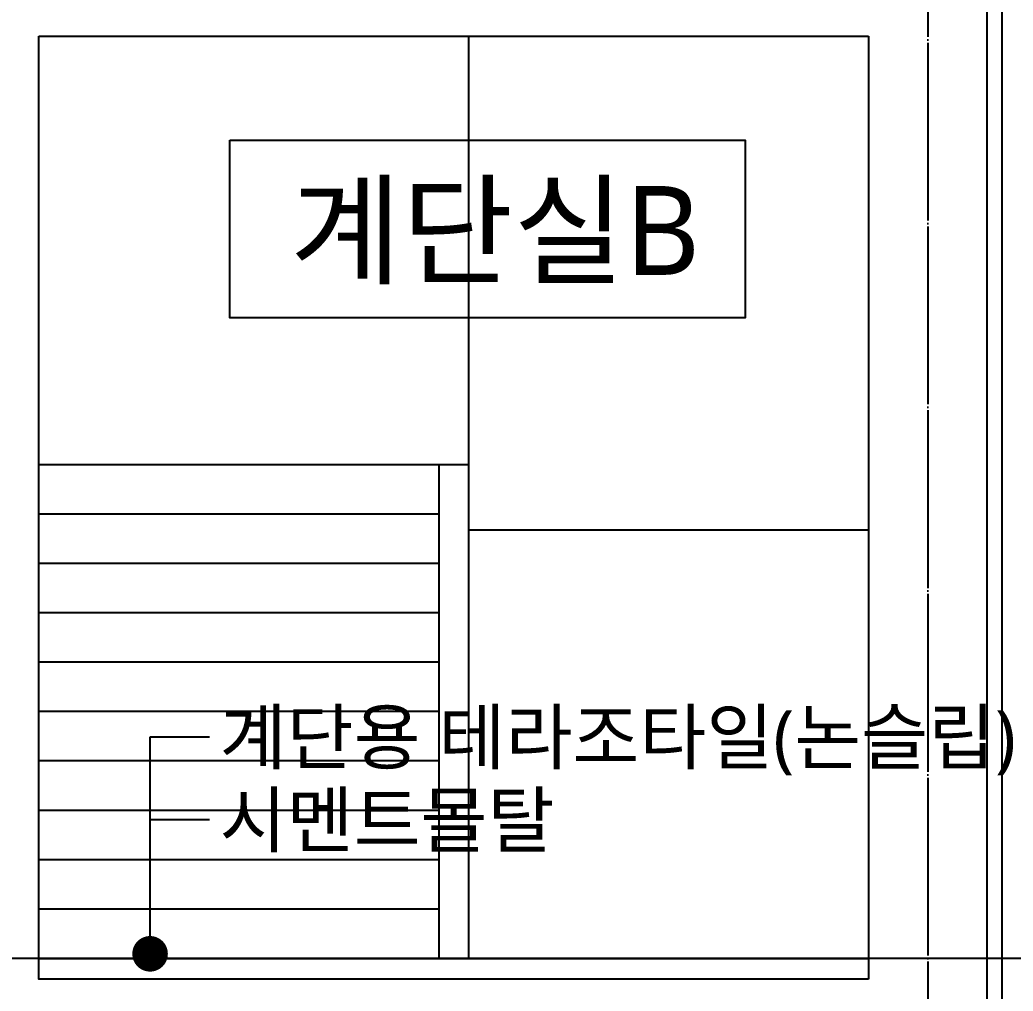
# Model space of a CAD drawing. Header units: millimetres. Extents: x 81033 to 452328, y -17390 to 42241.
# Drawn here: x 396372 to 399723, y 13104 to 16382 of the extents above; entities that cross this region are included whole.
import ezdxf
from ezdxf.enums import TextEntityAlignment as Align

# ---------------------------------------------------------------- set-up
doc = ezdxf.new("R2010")
doc.units = ezdxf.units.MM
doc.header["$LTSCALE"] = 100
doc.header["$MEASUREMENT"] = 0
doc.linetypes.add('CEN', pattern=[62, 60, -1, 0, -1])
doc.layers.get('0').update_dxf_attribs({"linetype": 'CONTINUOUS'})
for name, color, linetype in [('CEN(ST)', 1, 'CEN'), ('CON', 2, 'CONTINUOUS'), ('FIN', 8, 'CONTINUOUS'), ('FIN(패널-T75 글라스울)', 6, 'CONTINUOUS'), ('NDIM', 7, 'CONTINUOUS'), ('TEXT(MIN)', 7, 'CONTINUOUS'), ('TEXT(실명)', 3, 'CONTINUOUS')]:
    doc.layers.add(name, color=color, linetype=linetype)
doc.styles.add('CGS', font='cgse', dxfattribs={"bigfont": 'cgs'})
doc.styles.add('나눔바른고딕', font='NanumBarunGothic.ttf')
doc.dimstyles.new('NDIM 1200', dxfattribs={"dimscale": 75, "dimtxt": 3, "dimasz": 1, "dimexe": 2, "dimexo": 2, "dimgap": 1, "dimtad": 1, "dimdec": 0, "dimdsep": 46, "dimtxsty": 'CGS', "dimblk": 'DOT0', "dimcen": 1, "dimdle": 8, "dimclrd": 256, "dimclre": 256, "dimclrt": 256, "dimadec": 0, "dimazin": 0, "dimtfac": 1, "dimtdec": 0, "dimtix": 1, "dimtmove": 2, "dimatfit": 3, "dimldrblk": 'DOT0', "dimfxl": 1, "dimtolj": 1, "dimtzin": 0, "dimlwd": -1, "dimlwe": -1, "dimarcsym": 0})

# ---------------------------------------------------------------- blocks, each defined once
blk = doc.blocks.new('DOT0')
blk.add_line((-3, 0), (3, 0))
at = {"color": 6}
blk.add_circle((0, 0), 0.75, dxfattribs=at)

msp = doc.modelspace()

# ---------------------------------------------------------------- linework, layer by layer
at = {"ltscale": 10000}
msp.add_lwpolyline([(397079.6, 15976.4), (398819, 15976.4), (398819, 15376.4), (397079.6, 15376.4)], close=True, dxfattribs=at)
at = {"layer": 'CEN(ST)', "ltscale": 0.1}
msp.add_line((399435.1, 35527.7), (399435.1, -3195), dxfattribs=at)
at = {"layer": 'CEN(ST)'}
msp.add_line((402252, 13213.9), (395335, 13213.9), dxfattribs=at)
at = {"layer": 'CON', "ltscale": 0.1}
msp.add_line((399635.1, -3195), (399635.1, 33590.2), dxfattribs=at)
at = {"layer": 'CON', "ltscale": 10000}
msp.add_line((396435.1, 16327.2), (399235.1, 16327.2), dxfattribs=at)
at = {"layer": 'CON', "ltscale": 1000}
msp.add_line((399235.1, 16327.2), (399235.1, 13143.9), dxfattribs=at)
msp.add_lwpolyline([(399235.1, 13143.9), (396435.1, 13143.9), (396435.1, 16327.2)], dxfattribs=at)
at = {"layer": 'FIN'}
for p, q in [((397885.1, 16327.2), (397885.1, 13213.9)), ((397885.1, 14880.6), (396435.1, 14880.6)), ((397785.1, 14880.6), (397785.1, 13213.9)), ((397785.1, 14713.9), (396435.1, 14713.9)), ((397885.1, 14660.6), (399235.1, 14660.6)), ((397785.1, 14547.3), (396435.1, 14547.3)), ((397785.1, 14380.6), (396435.1, 14380.6)), ((397785.1, 14213.9), (396435.1, 14213.9)), ((397785.1, 14047.3), (396435.1, 14047.3)), ((397785.1, 13880.6), (396435.1, 13880.6)), ((397785.1, 13713.9), (396435.1, 13713.9)), ((397785.1, 13547.3), (396435.1, 13547.3)), ((397785.1, 13380.6), (396435.1, 13380.6))]:
    msp.add_line(p, q, dxfattribs=at)
at = {"layer": 'FIN', "ltscale": 10000}
msp.add_line((396435.1, 13213.9), (399235.1, 13213.9), dxfattribs=at)
at = {"layer": 'FIN(패널-T75 글라스울)', "ltscale": 10000}
msp.add_line((399685.1, -3195), (399685.1, 33590.2), dxfattribs=at)
at = {"layer": 'NDIM', "ltscale": 10000}
msp.add_line((397010.9, 13681.6), (396810.9, 13681.6), dxfattribs=at)

# ---------------------------------------------------------------- texts
at = {"layer": 'TEXT(MIN)', "style": '나눔바른고딕'}
for s, p in [('계단용 테라조타일(논슬립)', (397045.7, 13961.6)), ('시멘트몰탈', (397045.7, 13681.6))]:
    msp.add_text(s, height=180, dxfattribs=at).set_placement(p, align=Align.MIDDLE_LEFT)
at = {"layer": 'TEXT(실명)', "style": '나눔바른고딕'}
msp.add_text('계단실B', height=300, dxfattribs=at).set_placement((397974.9, 15674.6), align=Align.MIDDLE)

# ---------------------------------------------------------------- leaders
at = {"layer": 'NDIM', "ltscale": 10000}
msp.add_leader([(396810.9, 13229.8), (396810.9, 13961.6), (397010.9, 13961.6)], dimstyle='NDIM 1200', override={"dimscale": 120, "dimasz": 1, "dimgap": 1, "dimtad": 0, "dimldrblk": 'Dot'}, dxfattribs=at)

doc.saveas('drawing.dxf')
